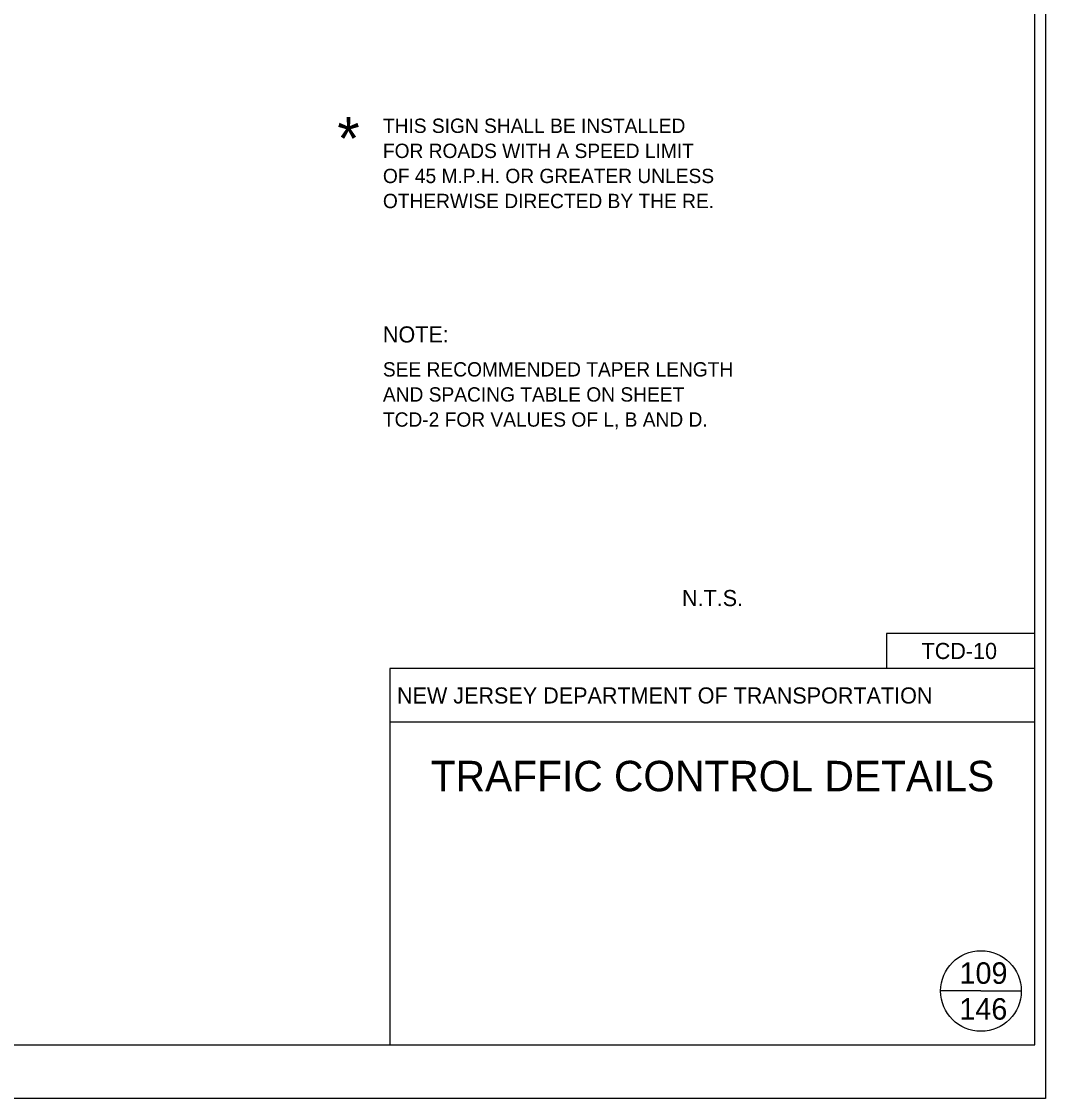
# Model space of a CAD drawing. Extents: x 499945 to 500993, y 499985 to 500645.
# Drawn here: x 500707.2 to 500993, y 499985 to 500285.6 of the extents above; entities that cross this region are included whole.
import ezdxf

# ---------------------------------------------------------------- set-up
doc = ezdxf.new("R2010")
doc.units = 0
for name, color, linetype in [('1', 7, 'Continuous'), ('39', 7, 'Continuous'), ('41', 7, 'Continuous'), ('5', 7, 'Continuous'), ('63', 7, 'Continuous')]:
    doc.layers.add(name, color=color, linetype=linetype)

msp = doc.modelspace()

# ---------------------------------------------------------------- linework, layer by layer
at = {"layer": '1'}
for p, q in [((500990, 500000), (500990, 500630)), ((500990, 500114.84), (500948.66, 500114.84)), ((500948.66, 500114.84), (500948.66, 500105)), ((500990, 500105), (500810, 500105)), ((500810, 500105), (500810, 500000)), ((500990, 500090), (500810, 500090)), ((500975, 500015), (500963.75, 500015)), ((500975, 500015), (500986.25, 500015)), ((500000, 500000), (500990, 500000)), ((500993, 499985), (499944.83, 499985))]:
    msp.add_line(p, q, dxfattribs=at)
msp.add_circle((500975, 500015), 11.25, dxfattribs=at)
at = {"layer": '41'}
msp.add_line((500969.33, 500109.92), (500969.33, 500109.92), dxfattribs=at)
msp.add_lwpolyline([(499944.83, 500645), (500993, 500645), (500993, 499985), (499944.83, 499985)], close=True, dxfattribs=at)

# ---------------------------------------------------------------- texts
at = {"layer": '1'}
for s, height, p in [('*', 11.99, (500795.35, 500246.99)), ('THIS SIGN SHALL BE INSTALLED', 4, (500808.08, 500254.53)), ('FOR ROADS WITH A SPEED LIMIT', 4, (500808.08, 500247.53)), ('OF 45 M.P.H. OR GREATER UNLESS ', 4, (500808.08, 500240.53)), ('OTHERWISE DIRECTED BY THE RE.', 4, (500808.08, 500233.53)), ('N.T.S.', 4.5, (500891.56, 500122.44)), ('TCD-10', 4.5, (500958.42, 500107.67)), ('NEW JERSEY DEPARTMENT OF TRANSPORTATION', 4.5, (500812.02, 500095.25)), ('TRAFFIC CONTROL DETAILS', 8.5, (500821.44, 500070.75))]:
    msp.add_text(s, height=height, dxfattribs=at).set_placement(p)
at = {"layer": '39'}
msp.add_text('146', height=6, dxfattribs=at).set_placement((500968.97, 500007))
at = {"layer": '5'}
for s, height, p in [('NOTE:', 4.5, (500808.08, 500196.03)), ('SEE RECOMMENDED TAPER LENGTH', 4, (500808.08, 500186.53)), ('AND SPACING TABLE ON SHEET', 4, (500808.08, 500179.53)), ('TCD-2 FOR VALUES OF L, B AND D.', 4, (500808.08, 500172.53))]:
    msp.add_text(s, height=height, dxfattribs=at).set_placement(p)
at = {"layer": '63'}
msp.add_text('109', height=6, dxfattribs=at).set_placement((500969.02, 500017))

doc.saveas('drawing.dxf')
